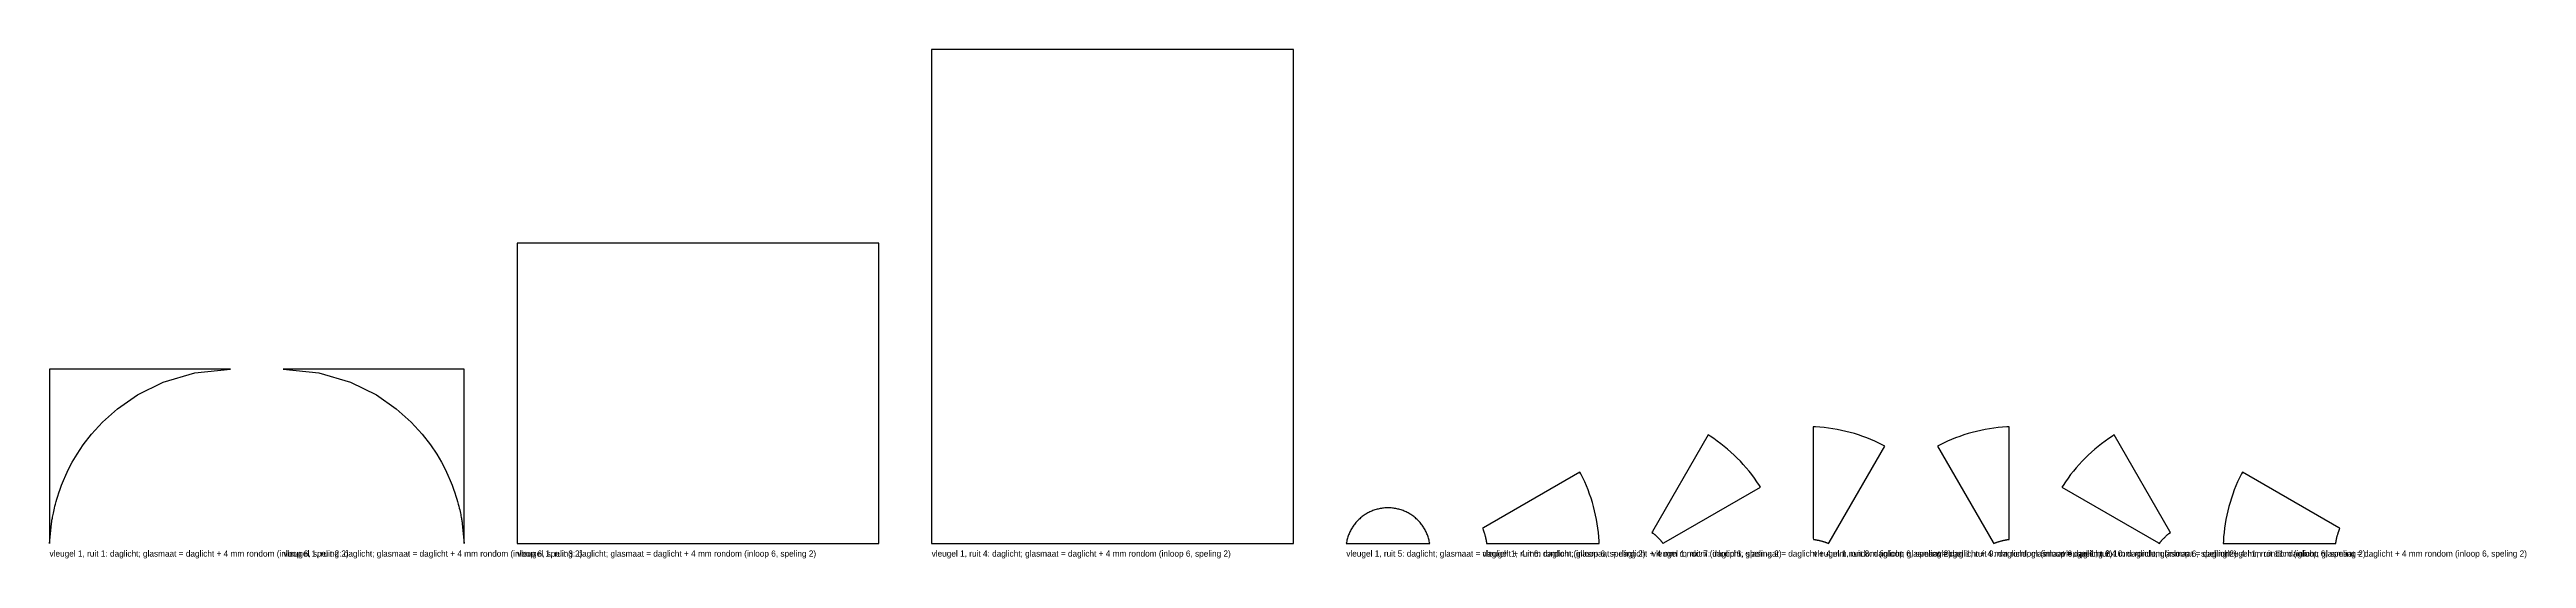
# Model space of a CAD drawing. Header units: millimetres. Extents: x 0 to 5627, y -34 to 1123.
import ezdxf

# ---------------------------------------------------------------- set-up
doc = ezdxf.new("R2010")
doc.units = ezdxf.units.MM

msp = doc.modelspace()

# ---------------------------------------------------------------- linework, layer by layer
at = {"layer": 'DAGLICHT'}
for p, q in [((2826, 1122.7), (2004, 1122.7)), ((2004, 1122.7), (2004, 0)), ((2826, 0), (2826, 1122.7)), ((1884, 682.3), (1062, 682.3)), ((1062, 682.3), (1062, 0)), ((1884, 0), (1884, 682.3)), ((411, 396), (0, 396)), ((0, 396), (0, 0)), ((330.3963, 388.0187), (411, 396)), ((531, 396), (611.6037, 388.0187)), ((942, 396), (531, 396)), ((942, 0), (942, 396)), ((199.5422, 337.4296), (258.3584, 366.6039)), ((258.3584, 366.6039), (330.3963, 388.0187)), ((611.6037, 388.0187), (683.6416, 366.6039)), ((683.6416, 366.6039), (742.4578, 337.4296)), ((120.3791, 275.6209), (154.2503, 305.9371)), ((154.2503, 305.9371), (199.5422, 337.4296)), ((742.4578, 337.4296), (787.7497, 305.9371)), ((787.7497, 305.9371), (821.6209, 275.6209)), ((76.5555, 223.8889), (95.2611, 248.1158)), ((95.2611, 248.1158), (120.3791, 275.6209)), ((821.6209, 275.6209), (846.7389, 248.1158)), ((846.7389, 248.1158), (865.4445, 223.8889)), ((3768.1067, 246.6428), (3641.5069, 27.3656)), ((3772.2878, 244.0047), (3768.1067, 246.6428)), ((3780.5811, 238.4633), (3772.2878, 244.0047)), ((3788.7265, 232.7067), (3780.5811, 238.4633)), ((3796.7185, 226.7388), (3788.7265, 232.7067)), ((3804.5514, 220.5638), (3796.7185, 226.7388)), ((4011.8919, 264.7163), (4006.9519, 264.9104)), ((4006.9519, 264.9104), (4006.9519, 11.7108)), ((4021.8449, 264.064), (4011.8919, 264.7163)), ((4031.7773, 263.1513), (4021.8449, 264.064)), ((4041.6824, 261.9789), (4031.7773, 263.1513)), ((4051.5535, 260.5477), (4041.6824, 261.9789)), ((4061.3837, 258.8586), (4051.5535, 260.5477)), ((4071.1663, 256.9127), (4061.3837, 258.8586)), ((4080.8946, 254.7114), (4071.1663, 256.9127)), ((4090.562, 252.2562), (4080.8946, 254.7114)), ((4100.1618, 249.5488), (4090.562, 252.2562)), ((4109.6874, 246.591), (4100.1618, 249.5488)), ((4119.1324, 243.3849), (4109.6874, 246.591)), ((4128.4901, 239.9326), (4119.1324, 243.3849)), ((4137.7543, 236.2366), (4128.4901, 239.9326)), ((4146.9186, 232.2993), (4137.7543, 236.2366)), ((4155.9767, 228.1234), (4146.9186, 232.2993)), ((4164.9223, 223.7119), (4155.9767, 228.1234)), ((4302.6184, 228.1234), (4293.6727, 223.7119)), ((4311.6765, 232.2993), (4302.6184, 228.1234)), ((4320.8407, 236.2366), (4311.6765, 232.2993)), ((4330.1049, 239.9326), (4320.8407, 236.2366)), ((4339.4627, 243.3849), (4330.1049, 239.9326)), ((4348.9076, 246.591), (4339.4627, 243.3849)), ((4358.4333, 249.5488), (4348.9076, 246.591)), ((4368.0331, 252.2562), (4358.4333, 249.5488)), ((4377.7004, 254.7114), (4368.0331, 252.2562)), ((4387.4288, 256.9127), (4377.7004, 254.7114)), ((4397.2114, 258.8586), (4387.4288, 256.9127)), ((4407.0416, 260.5477), (4397.2114, 258.8586)), ((4416.9126, 261.9789), (4407.0416, 260.5477)), ((4426.8178, 263.1513), (4416.9126, 261.9789)), ((4436.7502, 264.064), (4426.8178, 263.1513)), ((4446.7031, 264.7163), (4436.7502, 264.064)), ((4451.6431, 264.9104), (4446.7031, 264.7163)), ((4451.6431, 11.7108), (4451.6431, 264.9104)), ((4661.8766, 226.7388), (4654.0436, 220.5638)), ((4669.8685, 232.7067), (4661.8766, 226.7388)), ((4678.0139, 238.4633), (4669.8685, 232.7067)), ((4686.3072, 244.0047), (4678.0139, 238.4633)), ((4690.4883, 246.6428), (4686.3072, 244.0047)), ((4817.0881, 27.3656), (4690.4883, 246.6428)), ((43.3904, 168.8048), (51.7214, 184.5992)), ((51.7214, 184.5992), (62.4727, 202.8296)), ((62.4727, 202.8296), (76.5555, 223.8889)), ((865.4445, 223.8889), (879.5273, 202.8296)), ((879.5273, 202.8296), (890.2786, 184.5992)), ((890.2786, 184.5992), (898.6096, 168.8048)), ((3812.2201, 214.1859), (3804.5514, 220.5638)), ((3819.7191, 207.6094), (3812.2201, 214.1859)), ((3827.0435, 200.8389), (3819.7191, 207.6094)), ((3834.188, 193.8789), (3827.0435, 200.8389)), ((3841.148, 186.7343), (3834.188, 193.8789)), ((3847.9185, 179.41), (3841.148, 186.7343)), ((3854.495, 171.9109), (3847.9185, 179.41)), ((3860.873, 164.2423), (3854.495, 171.9109)), ((4042.6978, 2.1328), (4169.2975, 221.41)), ((4169.2975, 221.41), (4164.9223, 223.7119)), ((4293.6727, 223.7119), (4289.2975, 221.41)), ((4289.2975, 221.41), (4415.8973, 2.1328)), ((4604.1, 171.9109), (4597.7221, 164.2423)), ((4610.6765, 179.41), (4604.1, 171.9109)), ((4617.4471, 186.7343), (4610.6765, 179.41)), ((4624.407, 193.8789), (4617.4471, 186.7343)), ((4631.5516, 200.8389), (4624.407, 193.8789)), ((4638.8759, 207.6094), (4631.5516, 200.8389)), ((4646.375, 214.1859), (4638.8759, 207.6094)), ((4654.0436, 220.5638), (4646.375, 214.1859)), ((18.7087, 107.591), (21.0912, 114.9696)), ((21.0912, 114.9696), (23.9441, 123.2343)), ((23.9441, 123.2343), (27.395, 132.5404)), ((27.395, 132.5404), (31.6154, 143.0769)), ((31.6154, 143.0769), (36.8394, 155.073)), ((36.8394, 155.073), (43.3904, 168.8048)), ((898.6096, 168.8048), (905.1606, 155.073)), ((905.1606, 155.073), (910.3846, 143.0769)), ((910.3846, 143.0769), (914.605, 132.5404)), ((914.605, 132.5404), (918.0559, 123.2343)), ((918.0559, 123.2343), (920.9088, 114.9696)), ((920.9088, 114.9696), (923.2913, 107.591)), ((3476.8088, 162.3456), (3257.5315, 35.7458)), ((3479.1107, 157.9704), (3476.8088, 162.3456)), ((3483.5222, 149.0247), (3479.1107, 157.9704)), ((3487.698, 139.9667), (3483.5222, 149.0247)), ((3491.6353, 130.8024), (3487.698, 139.9667)), ((3495.3313, 121.5382), (3491.6353, 130.8024)), ((3498.7836, 112.1804), (3495.3313, 121.5382)), ((3667.6747, 1.1978), (3886.9519, 127.7976)), ((3867.048, 156.4093), (3860.873, 164.2423)), ((3873.0158, 148.4174), (3867.048, 156.4093)), ((3878.7724, 140.272), (3873.0158, 148.4174)), ((3884.3138, 131.9787), (3878.7724, 140.272)), ((3886.9519, 127.7976), (3884.3138, 131.9787)), ((4574.2812, 131.9787), (4571.6431, 127.7976)), ((4571.6431, 127.7976), (4790.9204, 1.1978)), ((4579.8226, 140.272), (4574.2812, 131.9787)), ((4585.5792, 148.4174), (4579.8226, 140.272)), ((4591.5471, 156.4093), (4585.5792, 148.4174)), ((4597.7221, 164.2423), (4591.5471, 156.4093)), ((4963.2637, 121.5382), (4959.8115, 112.1804)), ((4966.9598, 130.8024), (4963.2637, 121.5382)), ((4970.897, 139.9667), (4966.9598, 130.8024)), ((4975.0729, 149.0247), (4970.897, 139.9667)), ((4979.4844, 157.9704), (4975.0729, 149.0247)), ((4981.7863, 162.3456), (4979.4844, 157.9704)), ((5201.0635, 35.7458), (4981.7863, 162.3456)), ((5.9759, 54.8317), (6.4003, 57.25)), ((6.4003, 57.25), (6.8711, 59.8387)), ((6.8711, 59.8387), (7.3954, 62.6163)), ((7.3954, 62.6163), (7.9813, 65.6037)), ((7.9813, 65.6037), (8.639, 68.8252)), ((8.639, 68.8252), (9.3805, 72.3086)), ((9.3805, 72.3086), (10.2204, 76.0863)), ((10.2204, 76.0863), (11.1766, 80.196)), ((11.1766, 80.196), (12.2714, 84.6821)), ((12.2714, 84.6821), (13.5324, 89.5967)), ((13.5324, 89.5967), (14.9941, 95.0016)), ((14.9941, 95.0016), (16.7008, 100.9704)), ((16.7008, 100.9704), (18.7087, 107.591)), ((923.2913, 107.591), (925.2992, 100.9704)), ((925.2992, 100.9704), (927.0059, 95.0016)), ((927.0059, 95.0016), (928.4676, 89.5967)), ((928.4676, 89.5967), (929.7286, 84.6821)), ((929.7286, 84.6821), (930.8234, 80.196)), ((930.8234, 80.196), (931.7796, 76.0863)), ((931.7796, 76.0863), (932.6195, 72.3086)), ((932.6195, 72.3086), (933.361, 68.8252)), ((933.361, 68.8252), (934.0187, 65.6037)), ((934.0187, 65.6037), (934.6046, 62.6163)), ((934.6046, 62.6163), (935.1289, 59.8387)), ((935.1289, 59.8387), (935.5997, 57.25)), ((935.5997, 57.25), (936.0241, 54.8317)), ((2978.4303, 57.9077), (2976.5431, 56.2527)), ((2980.3601, 59.5128), (2978.4303, 57.9077)), ((2982.3313, 61.0667), (2980.3601, 59.5128)), ((2984.3425, 62.5685), (2982.3313, 61.0667)), ((2986.3923, 64.0172), (2984.3425, 62.5685)), ((2988.4794, 65.4117), (2986.3923, 64.0172)), ((2990.6022, 66.7511), (2988.4794, 65.4117)), ((2992.7594, 68.0345), (2990.6022, 66.7511)), ((2994.9494, 69.261), (2992.7594, 68.0345)), ((2997.1708, 70.4297), (2994.9494, 69.261)), ((2999.422, 71.5399), (2997.1708, 70.4297)), ((3001.7015, 72.5907), (2999.422, 71.5399)), ((3004.0077, 73.5816), (3001.7015, 72.5907)), ((3006.3391, 74.5117), (3004.0077, 73.5816)), ((3008.694, 75.3805), (3006.3391, 74.5117)), ((3011.0708, 76.1873), (3008.694, 75.3805)), ((3013.468, 76.9316), (3011.0708, 76.1873)), ((3015.8838, 77.613), (3013.468, 76.9316)), ((3018.3166, 78.2308), (3015.8838, 77.613)), ((3020.7648, 78.7848), (3018.3166, 78.2308)), ((3023.2266, 79.2745), (3020.7648, 78.7848)), ((3025.7004, 79.6996), (3023.2266, 79.2745)), ((3028.1845, 80.0597), (3025.7004, 79.6996)), ((3030.6772, 80.3548), (3028.1845, 80.0597)), ((3033.1767, 80.5844), (3030.6772, 80.3548)), ((3035.6814, 80.7486), (3033.1767, 80.5844)), ((3038.1895, 80.8471), (3035.6814, 80.7486)), ((3040.6994, 80.88), (3038.1895, 80.8471)), ((3043.2092, 80.8471), (3040.6994, 80.88)), ((3045.7173, 80.7486), (3043.2092, 80.8471)), ((3048.222, 80.5844), (3045.7173, 80.7486)), ((3050.7216, 80.3548), (3048.222, 80.5844)), ((3053.2142, 80.0597), (3050.7216, 80.3548)), ((3055.6983, 79.6996), (3053.2142, 80.0597)), ((3058.1721, 79.2745), (3055.6983, 79.6996)), ((3060.6339, 78.7848), (3058.1721, 79.2745)), ((3063.0821, 78.2308), (3060.6339, 78.7848)), ((3065.5149, 77.613), (3063.0821, 78.2308)), ((3067.9308, 76.9316), (3065.5149, 77.613)), ((3070.3279, 76.1873), (3067.9308, 76.9316)), ((3072.7048, 75.3805), (3070.3279, 76.1873)), ((3075.0597, 74.5117), (3072.7048, 75.3805)), ((3077.3911, 73.5816), (3075.0597, 74.5117)), ((3079.6973, 72.5907), (3077.3911, 73.5816)), ((3081.9768, 71.5399), (3079.6973, 72.5907)), ((3084.228, 70.4297), (3081.9768, 71.5399)), ((3086.4494, 69.261), (3084.228, 70.4297)), ((3088.6394, 68.0345), (3086.4494, 69.261)), ((3090.7965, 66.7511), (3088.6394, 68.0345)), ((3092.9194, 65.4117), (3090.7965, 66.7511)), ((3095.0064, 64.0172), (3092.9194, 65.4117)), ((3097.0562, 62.5685), (3095.0064, 64.0172)), ((3099.0674, 61.0667), (3097.0562, 62.5685)), ((3101.0386, 59.5128), (3099.0674, 61.0667)), ((3102.9685, 57.9077), (3101.0386, 59.5128)), ((3104.8556, 56.2527), (3102.9685, 57.9077)), ((3501.9897, 102.7355), (3498.7836, 112.1804)), ((3504.9475, 93.2098), (3501.9897, 102.7355)), ((3507.6549, 83.6101), (3504.9475, 93.2098)), ((3510.1101, 73.9427), (3507.6549, 83.6101)), ((3512.3114, 64.2144), (3510.1101, 73.9427)), ((3514.2573, 54.4317), (3512.3114, 64.2144)), ((4946.2836, 64.2144), (4944.3377, 54.4317)), ((4948.4849, 73.9427), (4946.2836, 64.2144)), ((4950.9401, 83.6101), (4948.4849, 73.9427)), ((4953.6475, 93.2098), (4950.9401, 83.6101)), ((4956.6053, 102.7355), (4953.6475, 93.2098)), ((4959.8115, 112.1804), (4956.6053, 102.7355)), ((0, 0), (0.2775, 0.1001)), ((0.2775, 0.1001), (4.3734, 44.798)), ((4.3734, 44.798), (4.6379, 46.57)), ((4.6379, 46.57), (4.9271, 48.4489)), ((4.9271, 48.4489), (5.2439, 50.4445)), ((5.2439, 50.4445), (5.5921, 52.568)), ((5.5921, 52.568), (5.9759, 54.8317)), ((936.0241, 54.8317), (936.4079, 52.568)), ((936.4079, 52.568), (936.7561, 50.4445)), ((936.7561, 50.4445), (937.0729, 48.4489)), ((937.0729, 48.4489), (937.3621, 46.57)), ((937.3621, 46.57), (937.6266, 44.798)), ((937.6266, 44.798), (941.7225, 0.1001)), ((941.7225, 0.1001), (942, 0)), ((1062, 0), (1884, 0)), ((2004, 0), (2826, 0)), ((2946.4249, 2.4727), (2946, 0)), ((2946, 0), (3135.3988, 0)), ((2946.9146, 4.9346), (2946.4249, 2.4727)), ((2947.4685, 7.3827), (2946.9146, 4.9346)), ((2948.0864, 9.8156), (2947.4685, 7.3827)), ((2948.7677, 12.2314), (2948.0864, 9.8156)), ((2949.5121, 14.6285), (2948.7677, 12.2314)), ((2950.3189, 17.0054), (2949.5121, 14.6285)), ((2951.1877, 19.3603), (2950.3189, 17.0054)), ((2952.1178, 21.6917), (2951.1877, 19.3603)), ((2953.1086, 23.9979), (2952.1178, 21.6917)), ((2954.1595, 26.2774), (2953.1086, 23.9979)), ((2955.2697, 28.5286), (2954.1595, 26.2774)), ((2956.4384, 30.75), (2955.2697, 28.5286)), ((2957.6649, 32.94), (2956.4384, 30.75)), ((2958.9482, 35.0972), (2957.6649, 32.94)), ((2960.2876, 37.22), (2958.9482, 35.0972)), ((2961.6822, 39.307), (2960.2876, 37.22)), ((2963.1308, 41.3568), (2961.6822, 39.307)), ((2964.6327, 43.368), (2963.1308, 41.3568)), ((2966.1866, 45.3392), (2964.6327, 43.368)), ((2967.7917, 47.2691), (2966.1866, 45.3392)), ((2969.4466, 49.1562), (2967.7917, 47.2691)), ((2971.1505, 50.9994), (2969.4466, 49.1562)), ((2972.902, 52.7974), (2971.1505, 50.9994)), ((2974.6999, 54.5489), (2972.902, 52.7974)), ((2976.5431, 56.2527), (2974.6999, 54.5489)), ((3106.6988, 54.5489), (3104.8556, 56.2527)), ((3108.4968, 52.7974), (3106.6988, 54.5489)), ((3110.2483, 50.9994), (3108.4968, 52.7974)), ((3111.9521, 49.1562), (3110.2483, 50.9994)), ((3113.6071, 47.2691), (3111.9521, 49.1562)), ((3115.2121, 45.3392), (3113.6071, 47.2691)), ((3116.7661, 43.368), (3115.2121, 45.3392)), ((3118.2679, 41.3568), (3116.7661, 43.368)), ((3119.7166, 39.307), (3118.2679, 41.3568)), ((3121.1111, 37.22), (3119.7166, 39.307)), ((3122.4505, 35.0972), (3121.1111, 37.22)), ((3123.7339, 32.94), (3122.4505, 35.0972)), ((3124.9604, 30.75), (3123.7339, 32.94)), ((3126.1291, 28.5286), (3124.9604, 30.75)), ((3127.2393, 26.2774), (3126.1291, 28.5286)), ((3128.2901, 23.9979), (3127.2393, 26.2774)), ((3129.2809, 21.6917), (3128.2901, 23.9979)), ((3130.2111, 19.3603), (3129.2809, 21.6917)), ((3131.0798, 17.0054), (3130.2111, 19.3603)), ((3131.8867, 14.6285), (3131.0798, 17.0054)), ((3132.631, 12.2314), (3131.8867, 14.6285)), ((3133.3123, 9.8156), (3132.631, 12.2314)), ((3133.9302, 7.3827), (3133.3123, 9.8156)), ((3134.4842, 4.9346), (3133.9302, 7.3827)), ((3134.9739, 2.4727), (3134.4842, 4.9346)), ((3135.3988, 0), (3134.9739, 2.4727)), ((3257.5315, 35.7458), (3255.3988, 34.4473)), ((3255.3988, 34.4473), (3256.5437, 31.676)), ((3256.5437, 31.676), (3256.7383, 31.1855)), ((3256.7383, 31.1855), (3256.9424, 30.6648)), ((3256.9424, 30.6648), (3257.1564, 30.1112)), ((3257.1564, 30.1112), (3257.3811, 29.5214)), ((3257.3811, 29.5214), (3257.6172, 28.8919)), ((3257.6172, 28.8919), (3257.8655, 28.2185)), ((3257.8655, 28.2185), (3258.1269, 27.4966)), ((3258.1269, 27.4966), (3258.4023, 26.7209)), ((3258.4023, 26.7209), (3258.6926, 25.8851)), ((3258.6926, 25.8851), (3258.9988, 24.9822)), ((3258.9988, 24.9822), (3259.3221, 24.004)), ((3259.3221, 24.004), (3259.6633, 22.9408)), ((3259.6633, 22.9408), (3260.0237, 21.7814)), ((3260.0237, 21.7814), (3260.4041, 20.5125)), ((3260.4041, 20.5125), (3260.8053, 19.1184)), ((3260.8053, 19.1184), (3261.2279, 17.5801)), ((3261.2279, 17.5801), (3261.6311, 16.0366)), ((3261.6311, 16.0366), (3261.9806, 14.6287)), ((3261.9806, 14.6287), (3262.2857, 13.3396)), ((3262.2857, 13.3396), (3262.5533, 12.1554)), ((3262.5533, 12.1554), (3262.7893, 11.064)), ((3262.7893, 11.064), (3262.9985, 10.0552)), ((3262.9985, 10.0552), (3263.1847, 9.1202)), ((3263.1847, 9.1202), (3263.3512, 8.2512)), ((3263.3512, 8.2512), (3263.5006, 7.4417)), ((3263.5006, 7.4417), (3263.6352, 6.6858)), ((3263.6352, 6.6858), (3263.7568, 5.9785)), ((3263.7568, 5.9785), (3263.8671, 5.3152)), ((3263.8671, 5.3152), (3263.9674, 4.6921)), ((3263.9674, 4.6921), (3264.0588, 4.1057)), ((3264.0588, 4.1057), (3264.1425, 3.5528)), ((3264.1425, 3.5528), (3264.2192, 3.0306)), ((3264.2192, 3.0306), (3264.6133, 0.0581)), ((3264.6133, 0.0581), (3267.1096, 0)), ((3267.1096, 0), (3520.3091, 0)), ((3515.9465, 44.6015), (3514.2573, 54.4317)), ((3517.3777, 34.7305), (3515.9465, 44.6015)), ((3518.55, 24.8253), (3517.3777, 34.7305)), ((3519.4627, 14.8929), (3518.55, 24.8253)), ((3520.1151, 4.94), (3519.4627, 14.8929)), ((3520.3091, 0), (3520.1151, 4.94)), ((3641.5069, 27.3656), (3640.3091, 25.1746)), ((3640.3091, 25.1746), (3642.6864, 23.3471)), ((3642.6864, 23.3471), (3643.1002, 23.0196)), ((3643.1002, 23.0196), (3643.5372, 22.6707)), ((3643.5372, 22.6707), (3643.9994, 22.2982)), ((3643.9994, 22.2982), (3644.4888, 21.8998)), ((3644.4888, 21.8998), (3645.0081, 21.4727)), ((3645.0081, 21.4727), (3645.5598, 21.0137)), ((3645.5598, 21.0137), (3646.1471, 20.5192)), ((3646.1471, 20.5192), (3646.7735, 19.9851)), ((3646.7735, 19.9851), (3647.4428, 19.4064)), ((3647.4428, 19.4064), (3648.1595, 18.7776)), ((3648.1595, 18.7776), (3648.9285, 18.0921)), ((3648.9285, 18.0921), (3649.7556, 17.342)), ((3649.7556, 17.342), (3650.6474, 16.5181)), ((3650.6474, 16.5181), (3651.6113, 15.6094)), ((3651.6113, 15.6094), (3652.6558, 14.6027)), ((3652.6558, 14.6027), (3653.791, 13.4818)), ((3653.791, 13.4818), (3654.9118, 12.3467)), ((3654.9118, 12.3467), (3655.9186, 11.3021)), ((3655.9186, 11.3021), (3656.8272, 10.3382)), ((3656.8272, 10.3382), (3657.6511, 9.4465)), ((3657.6511, 9.4465), (3658.4012, 8.6194)), ((3658.4012, 8.6194), (3659.0868, 7.8503)), ((3659.0868, 7.8503), (3659.7156, 7.1337)), ((3659.7156, 7.1337), (3660.2942, 6.4644)), ((3660.2942, 6.4644), (3660.8284, 5.838)), ((3660.8284, 5.838), (3661.3229, 5.2507)), ((3661.3229, 5.2507), (3661.7819, 4.6989)), ((3661.7819, 4.6989), (3662.209, 4.1797)), ((3662.209, 4.1797), (3662.6074, 3.6902)), ((3662.6074, 3.6902), (3662.9798, 3.2281)), ((3662.9798, 3.2281), (3663.3287, 2.791)), ((3663.3287, 2.791), (3663.6562, 2.3772)), ((3663.6562, 2.3772), (3665.4838, 0)), ((3665.4838, 0), (3667.6747, 1.1978)), ((4006.9519, 11.7108), (4007.0101, 9.2146)), ((4007.0101, 9.2146), (4009.9826, 8.8204)), ((4009.9826, 8.8204), (4010.5047, 8.7437)), ((4010.5047, 8.7437), (4011.0576, 8.6601)), ((4011.0576, 8.6601), (4011.6441, 8.5686)), ((4011.6441, 8.5686), (4012.2672, 8.4683)), ((4012.2672, 8.4683), (4012.9304, 8.3581)), ((4012.9304, 8.3581), (4013.6378, 8.2364)), ((4013.6378, 8.2364), (4014.3936, 8.1019)), ((4014.3936, 8.1019), (4015.2032, 7.9525)), ((4015.2032, 7.9525), (4016.0721, 7.786)), ((4016.0721, 7.786), (4017.0072, 7.5998)), ((4017.0072, 7.5998), (4018.0159, 7.3906)), ((4018.0159, 7.3906), (4019.1073, 7.1545)), ((4019.1073, 7.1545), (4020.2915, 6.8869)), ((4020.2915, 6.8869), (4021.5806, 6.5819)), ((4021.5806, 6.5819), (4022.9886, 6.2323)), ((4022.9886, 6.2323), (4024.5321, 5.8292)), ((4024.5321, 5.8292), (4026.0703, 5.4066)), ((4026.0703, 5.4066), (4027.4645, 5.0053)), ((4027.4645, 5.0053), (4028.7334, 4.6249)), ((4028.7334, 4.6249), (4029.8927, 4.2646)), ((4029.8927, 4.2646), (4030.9559, 3.9233)), ((4030.9559, 3.9233), (4031.9341, 3.6001)), ((4031.9341, 3.6001), (4032.837, 3.2938)), ((4032.837, 3.2938), (4033.6728, 3.0035)), ((4033.6728, 3.0035), (4034.4486, 2.7282)), ((4034.4486, 2.7282), (4035.1705, 2.4668)), ((4035.1705, 2.4668), (4035.8438, 2.2184)), ((4035.8438, 2.2184), (4036.4734, 1.9823)), ((4036.4734, 1.9823), (4037.0631, 1.7576)), ((4037.0631, 1.7576), (4037.6167, 1.5436)), ((4037.6167, 1.5436), (4038.1374, 1.3396)), ((4038.1374, 1.3396), (4038.6279, 1.1449)), ((4038.6279, 1.1449), (4041.3993, 0)), ((4041.3993, 0), (4042.6978, 2.1328)), ((4415.8973, 2.1328), (4417.1958, 0)), ((4417.1958, 0), (4419.9671, 1.1449)), ((4419.9671, 1.1449), (4420.4577, 1.3396)), ((4420.4577, 1.3396), (4420.9783, 1.5436)), ((4420.9783, 1.5436), (4421.5319, 1.7576)), ((4421.5319, 1.7576), (4422.1217, 1.9823)), ((4422.1217, 1.9823), (4422.7512, 2.2184)), ((4422.7512, 2.2184), (4423.4246, 2.4668)), ((4423.4246, 2.4668), (4424.1465, 2.7282)), ((4424.1465, 2.7282), (4424.9223, 3.0035)), ((4424.9223, 3.0035), (4425.758, 3.2938)), ((4425.758, 3.2938), (4426.6609, 3.6001)), ((4426.6609, 3.6001), (4427.6391, 3.9233)), ((4427.6391, 3.9233), (4428.7023, 4.2646)), ((4428.7023, 4.2646), (4429.8617, 4.6249)), ((4429.8617, 4.6249), (4431.1306, 5.0053)), ((4431.1306, 5.0053), (4432.5247, 5.4066)), ((4432.5247, 5.4066), (4434.063, 5.8292)), ((4434.063, 5.8292), (4435.6065, 6.2323)), ((4435.6065, 6.2323), (4437.0145, 6.5819)), ((4437.0145, 6.5819), (4438.3035, 6.8869)), ((4438.3035, 6.8869), (4439.4878, 7.1545)), ((4439.4878, 7.1545), (4440.5791, 7.3906)), ((4440.5791, 7.3906), (4441.5879, 7.5998)), ((4441.5879, 7.5998), (4442.5229, 7.786)), ((4442.5229, 7.786), (4443.3919, 7.9525)), ((4443.3919, 7.9525), (4444.2014, 8.1019)), ((4444.2014, 8.1019), (4444.9573, 8.2364)), ((4444.9573, 8.2364), (4445.6646, 8.3581)), ((4445.6646, 8.3581), (4446.3279, 8.4683)), ((4446.3279, 8.4683), (4446.951, 8.5686)), ((4446.951, 8.5686), (4447.5374, 8.6601)), ((4447.5374, 8.6601), (4448.0903, 8.7437)), ((4448.0903, 8.7437), (4448.6125, 8.8204)), ((4448.6125, 8.8204), (4451.585, 9.2146)), ((4451.585, 9.2146), (4451.6431, 11.7108)), ((4790.9204, 1.1978), (4793.1113, 0)), ((4793.1113, 0), (4794.9389, 2.3772)), ((4794.9389, 2.3772), (4795.2663, 2.791)), ((4795.2663, 2.791), (4795.6152, 3.2281)), ((4795.6152, 3.2281), (4795.9877, 3.6902)), ((4795.9877, 3.6902), (4796.3861, 4.1797)), ((4796.3861, 4.1797), (4796.8132, 4.6989)), ((4796.8132, 4.6989), (4797.2722, 5.2507)), ((4797.2722, 5.2507), (4797.7667, 5.838)), ((4797.7667, 5.838), (4798.3008, 6.4644)), ((4798.3008, 6.4644), (4798.8795, 7.1337)), ((4798.8795, 7.1337), (4799.5083, 7.8503)), ((4799.5083, 7.8503), (4800.1938, 8.6194)), ((4800.1938, 8.6194), (4800.9439, 9.4465)), ((4800.9439, 9.4465), (4801.7678, 10.3382)), ((4801.7678, 10.3382), (4802.6765, 11.3021)), ((4802.6765, 11.3021), (4803.6832, 12.3467)), ((4803.6832, 12.3467), (4804.8041, 13.4818)), ((4804.8041, 13.4818), (4805.9392, 14.6027)), ((4805.9392, 14.6027), (4806.9838, 15.6094)), ((4806.9838, 15.6094), (4807.9477, 16.5181)), ((4807.9477, 16.5181), (4808.8394, 17.342)), ((4808.8394, 17.342), (4809.6666, 18.0921)), ((4809.6666, 18.0921), (4810.4356, 18.7776)), ((4810.4356, 18.7776), (4811.1523, 19.4064)), ((4811.1523, 19.4064), (4811.8215, 19.9851)), ((4811.8215, 19.9851), (4812.4479, 20.5192)), ((4812.4479, 20.5192), (4813.0352, 21.0137)), ((4813.0352, 21.0137), (4813.587, 21.4727)), ((4813.587, 21.4727), (4814.1062, 21.8998)), ((4814.1062, 21.8998), (4814.5957, 22.2982)), ((4814.5957, 22.2982), (4815.0579, 22.6707)), ((4815.0579, 22.6707), (4815.4949, 23.0196)), ((4815.4949, 23.0196), (4815.9087, 23.3471)), ((4815.9087, 23.3471), (4818.2859, 25.1746)), ((4818.2859, 25.1746), (4817.0881, 27.3656)), ((4938.48, 4.94), (4938.2859, 0)), ((4938.2859, 0), (5191.4855, 0)), ((4939.1324, 14.8929), (4938.48, 4.94)), ((4940.045, 24.8253), (4939.1324, 14.8929)), ((4941.2174, 34.7305), (4940.045, 24.8253)), ((4942.6486, 44.6015), (4941.2174, 34.7305)), ((4944.3377, 54.4317), (4942.6486, 44.6015)), ((5191.4855, 0), (5193.9818, 0.0581)), ((5193.9818, 0.0581), (5194.3759, 3.0306)), ((5194.3759, 3.0306), (5194.4526, 3.5528)), ((5194.4526, 3.5528), (5194.5362, 4.1057)), ((5194.5362, 4.1057), (5194.6277, 4.6921)), ((5194.6277, 4.6921), (5194.728, 5.3152)), ((5194.728, 5.3152), (5194.8383, 5.9785)), ((5194.8383, 5.9785), (5194.9599, 6.6858)), ((5194.9599, 6.6858), (5195.0944, 7.4417)), ((5195.0944, 7.4417), (5195.2439, 8.2512)), ((5195.2439, 8.2512), (5195.4103, 9.1202)), ((5195.4103, 9.1202), (5195.5966, 10.0552)), ((5195.5966, 10.0552), (5195.8057, 11.064)), ((5195.8057, 11.064), (5196.0418, 12.1554)), ((5196.0418, 12.1554), (5196.3094, 13.3396)), ((5196.3094, 13.3396), (5196.6144, 14.6287)), ((5196.6144, 14.6287), (5196.964, 16.0366)), ((5196.964, 16.0366), (5197.3671, 17.5801)), ((5197.3671, 17.5801), (5197.7898, 19.1184)), ((5197.7898, 19.1184), (5198.191, 20.5125)), ((5198.191, 20.5125), (5198.5714, 21.7814)), ((5198.5714, 21.7814), (5198.9317, 22.9408)), ((5198.9317, 22.9408), (5199.273, 24.004)), ((5199.273, 24.004), (5199.5962, 24.9822)), ((5199.5962, 24.9822), (5199.9025, 25.8851)), ((5199.9025, 25.8851), (5200.1928, 26.7209)), ((5200.1928, 26.7209), (5200.4681, 27.4966)), ((5200.4681, 27.4966), (5200.7295, 28.2185)), ((5200.7295, 28.2185), (5200.9779, 28.8919)), ((5200.9779, 28.8919), (5201.214, 29.5214)), ((5203.1963, 34.4473), (5201.0635, 35.7458)), ((5201.214, 29.5214), (5201.4387, 30.1112)), ((5201.4387, 30.1112), (5201.6527, 30.6648)), ((5201.6527, 30.6648), (5201.8567, 31.1855)), ((5201.8567, 31.1855), (5202.0514, 31.676)), ((5202.0514, 31.676), (5203.1963, 34.4473))]:
    msp.add_line(p, q, dxfattribs=at)

# ---------------------------------------------------------------- texts
at = {"layer": 'TEKST'}
for s, p in [('vleugel 1, ruit 1: daglicht; glasmaat = daglicht + 4 mm rondom (inloop 6, speling 2)', (0, -30)), ('vleugel 1, ruit 2: daglicht; glasmaat = daglicht + 4 mm rondom (inloop 6, speling 2)', (531, -30)), ('vleugel 1, ruit 3: daglicht; glasmaat = daglicht + 4 mm rondom (inloop 6, speling 2)', (1062, -30)), ('vleugel 1, ruit 4: daglicht; glasmaat = daglicht + 4 mm rondom (inloop 6, speling 2)', (2004, -30)), ('vleugel 1, ruit 5: daglicht; glasmaat = daglicht + 4 mm rondom (inloop 6, speling 2)', (2946, -30)), ('vleugel 1, ruit 6: daglicht; glasmaat = daglicht + 4 mm rondom (inloop 6, speling 2)', (3255.3988, -30)), ('vleugel 1, ruit 7: daglicht; glasmaat = daglicht + 4 mm rondom (inloop 6, speling 2)', (3640.3091, -30)), ('vleugel 1, ruit 8: daglicht; glasmaat = daglicht + 4 mm rondom (inloop 6, speling 2)', (4006.9519, -30)), ('vleugel 1, ruit 9: daglicht; glasmaat = daglicht + 4 mm rondom (inloop 6, speling 2)', (4289.2975, -30)), ('vleugel 1, ruit 10: daglicht; glasmaat = daglicht + 4 mm rondom (inloop 6, speling 2)', (4571.6431, -30)), ('vleugel 1, ruit 11: daglicht; glasmaat = daglicht + 4 mm rondom (inloop 6, speling 2)', (4938.2859, -30))]:
    msp.add_text(s, height=14, dxfattribs=at).set_placement(p)

doc.saveas('drawing.dxf')
